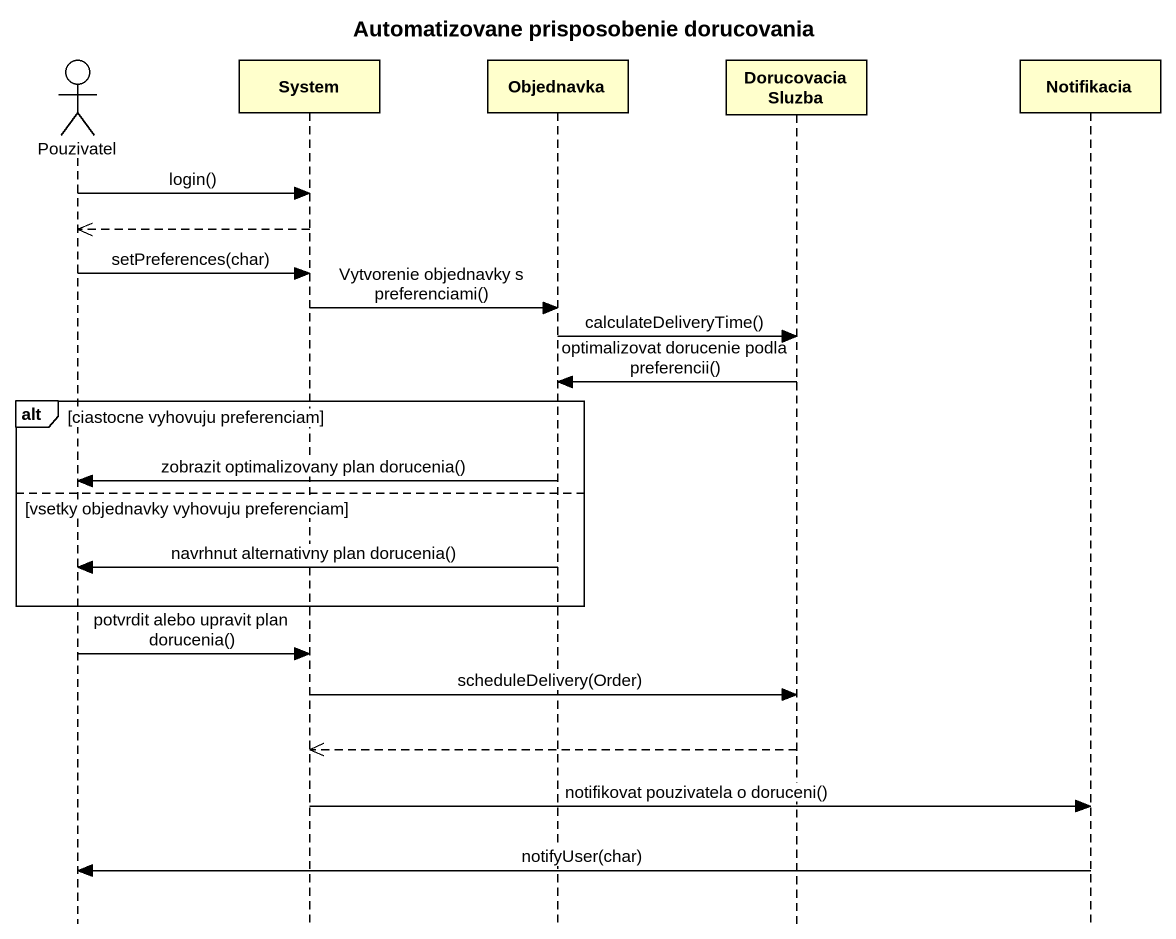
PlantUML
@startuml
title Automatizovane prisposobenie dorucovania
hide footbox
actor Pouzivatel
participant System
participant Objednavka
participant "Dorucovacia Sluzba" as Dorucovacia_Sluzba
participant Notifikacia

Pouzivatel -> System : login()
System -->> Pouzivatel
Pouzivatel -> System : setPreferences(char)
System -> Objednavka : Vytvorenie objednavky s preferenciami()
Objednavka -> Dorucovacia_Sluzba : calculateDeliveryTime()
Dorucovacia_Sluzba -> Objednavka : optimalizovat dorucenie podla preferencii()
alt ciastocne vyhovuju preferenciam
  Objednavka -> Pouzivatel : zobrazit optimalizovany plan dorucenia()
else vsetky objednavky vyhovuju preferenciam
  Objednavka -> Pouzivatel : navrhnut alternativny plan dorucenia()
end
Pouzivatel -> System : potvrdit alebo upravit plan dorucenia()
System -> Dorucovacia_Sluzba : scheduleDelivery(Order)
Dorucovacia_Sluzba -->> System
System -> Notifikacia : notifikovat pouzivatela o doruceni()
Notifikacia -> Pouzivatel : notifyUser(char)
@enduml
